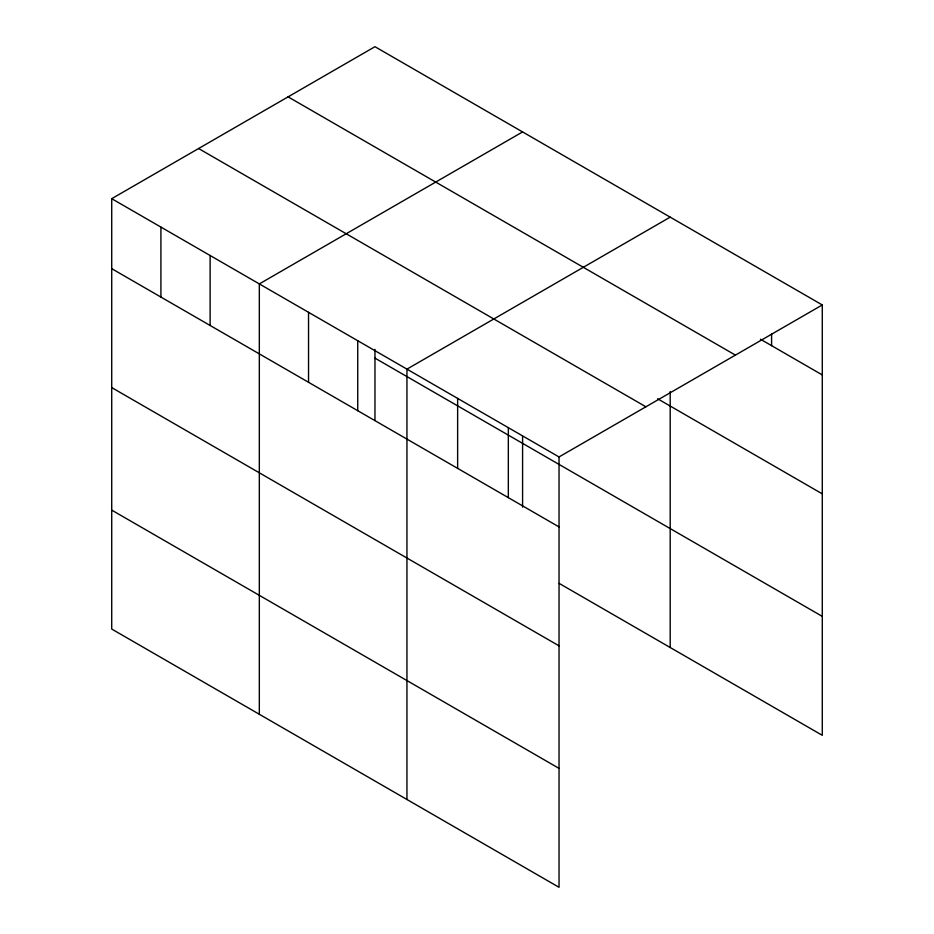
<?xml version="1.0" encoding="UTF-8"?>
<svg xmlns="http://www.w3.org/2000/svg" width="934" height="934" viewBox="0 0 934 934"><rect width="100%" height="100%" fill="white"/><g stroke="black" fill="none" stroke-linecap="round" stroke-linejoin="round"><path stroke-width="1.4" d="M111.718 198.685L559.034 456.948L559.034 887.3L111.718 629.049L111.718 198.685L374.966 46.7L822.282 304.951L822.282 735.315L559.174 583.4M522.585 131.928L259.325 283.913L259.325 714.265M670.192 217.143L406.944 369.14L406.944 799.492M559.034 456.948L822.282 304.951M760.463 339.229L822.282 374.931M288.092 96.856L735.408 355.107M657.583 398.76L822.282 493.853M198.592 148.529L645.908 406.792M374.966 358.131L822.282 616.382M111.718 268.665L559.034 526.916M111.718 387.587L559.034 645.838M111.718 510.116L559.034 768.378M771.589 333.998L771.589 345.662M670.192 391.544L670.192 647.507M522.585 436.061L522.585 507.174M508.329 427.679L508.329 497.647M457.637 398.409L457.637 468.378M374.966 349.374L374.966 420.498M357.734 340.723L357.734 410.703M308.535 312.318L308.535 382.298M210.127 255.507L210.127 325.476M160.917 227.09L160.917 297.07"/></g></svg>
